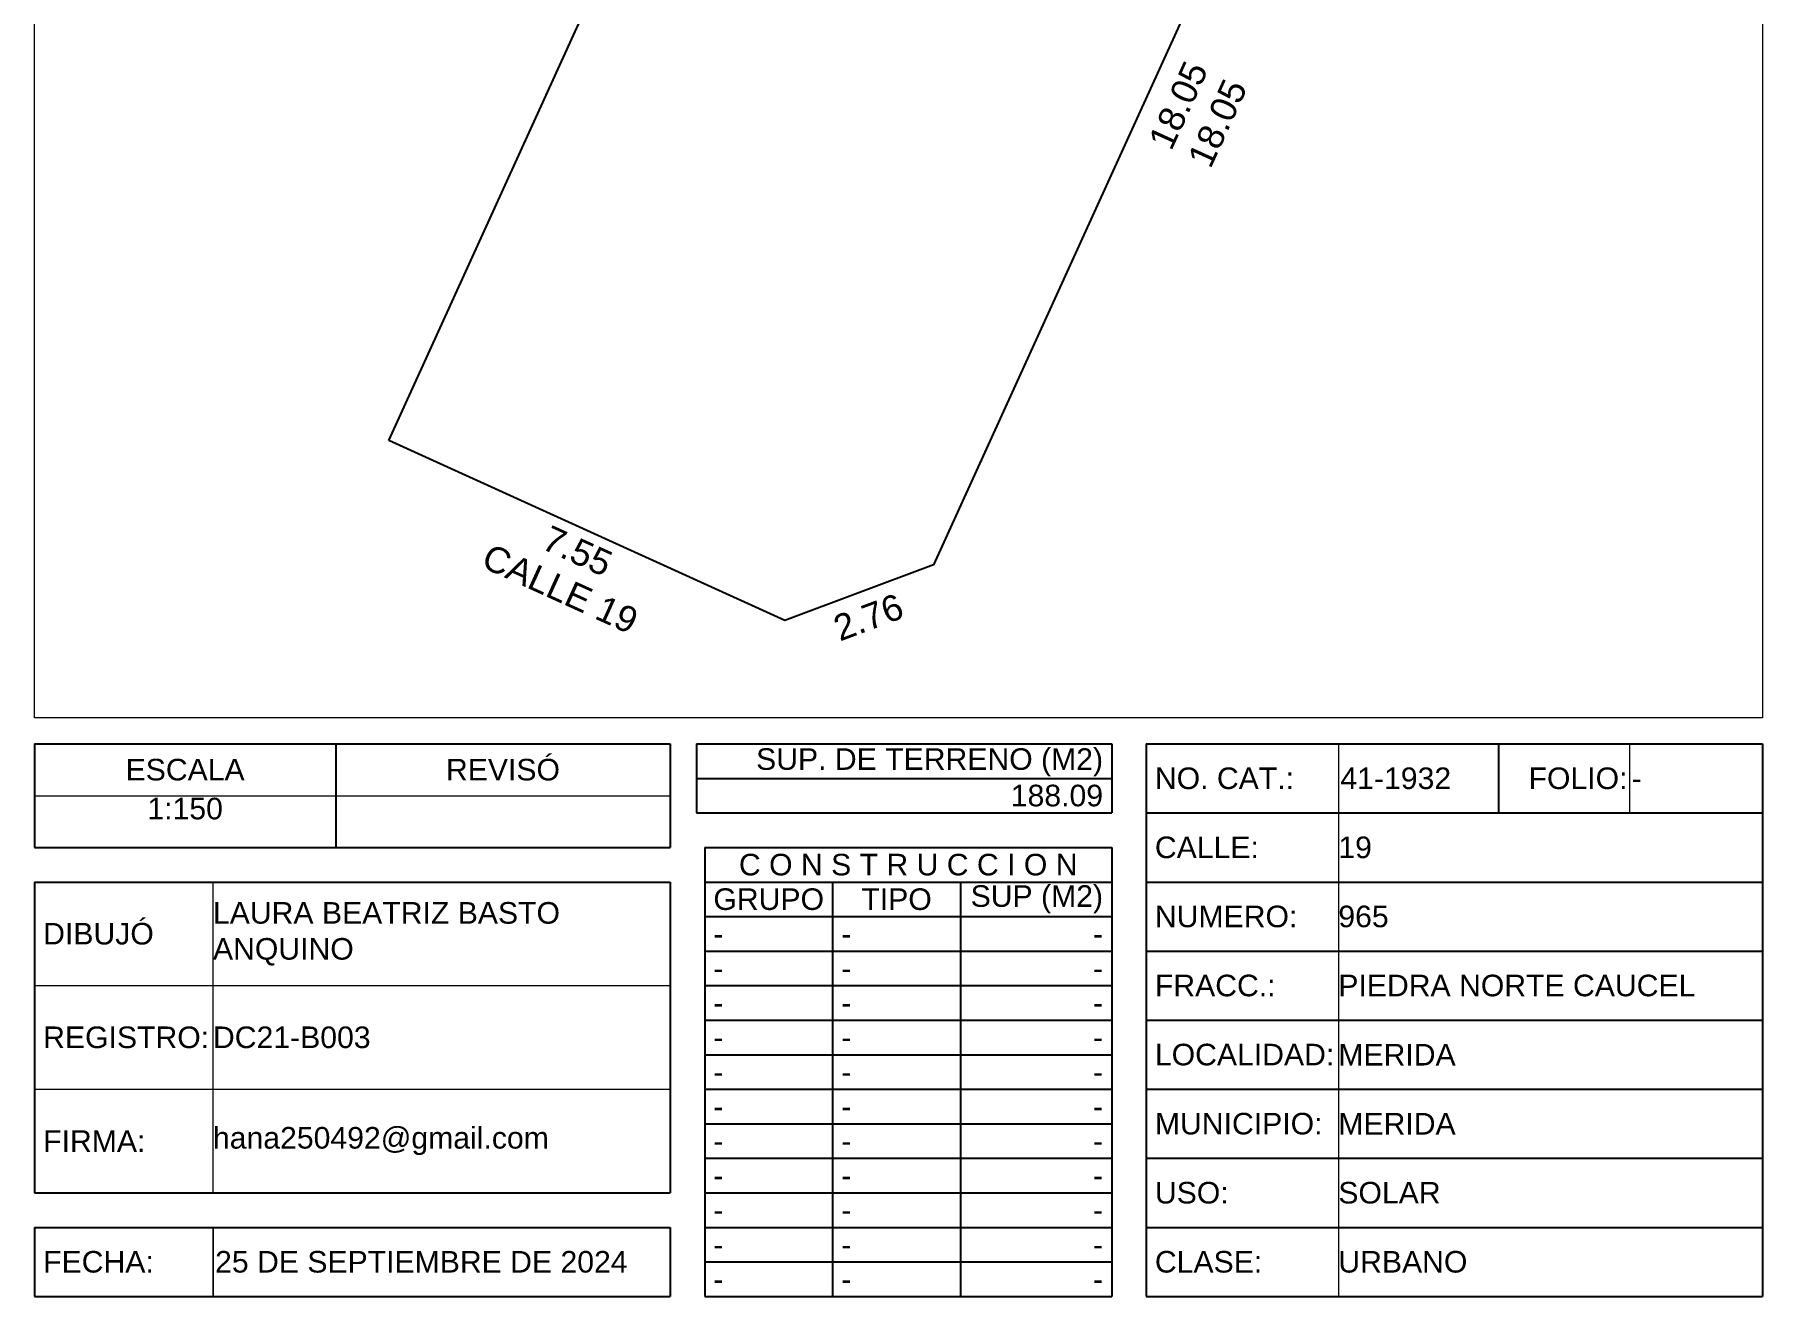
# Model space of a CAD drawing. Header units: inches. Extents: x 163.5 to 193.7, y 30.1 to 74.
# Drawn here: x 163.52 to 193.52, y 30.14 to 52.06 of the extents above; entities that cross this region are included whole.
import ezdxf

# ---------------------------------------------------------------- set-up
doc = ezdxf.new("R2010")
doc.units = ezdxf.units.IN
doc.header["$MEASUREMENT"] = 0
doc.layers.add('_DIV LOTES', color=7, linetype='Continuous')
doc.styles.add('Formato', font='arial.ttf')
doc.styles.get("Standard").update_dxf_attribs({"font": 'arial.ttf'})
doc.styles.add('Terreno', font='arial.ttf')
doc.dimstyles.new('T-100', dxfattribs={"dimscale": 0, "dimtxt": 0.45, "dimasz": 0.18, "dimexe": 0.18, "dimexo": 0.0625, "dimgap": 0.0905, "dimtad": 0, "dimzin": 1, "dimdsep": 46, "dimtxsty": 'Terreno', "dimblk": 'NONE', "dimcen": 0, "dimse1": 1, "dimse2": 1, "dimsd1": 1, "dimsd2": 1, "dimclrt": 256, "dimadec": 0, "dimazin": 0, "dimtfac": 1, "dimtix": 1, "dimtofl": 0, "dimtmove": 2, "dimatfit": 3, "dimldrblk": 'NONE', "dimfxl": 1, "dimtolj": 1, "dimarcsym": 0})

# ---------------------------------------------------------------- blocks, each defined once
blk = doc.blocks.new('*T4')
at = {"color": 0, "linetype": 'ByBlock', "lineweight": -2, "transparency": 16777216}
for p, q in [((0, 0), (11.036, 0)), ((0, 0), (0, -1.8)), ((5.23, 0), (5.23, -1.8)), ((11.036, 0), (11.036, -1.8)), ((0, -1.8), (11.036, -1.8))]:
    blk.add_line(p, q, dxfattribs=at)
at = {"layer": 'Defpoints', "color": 8, "linetype": 'ByBlock', "lineweight": 0, "transparency": 16777216}
blk.add_line((0, -0.9), (11.036, -0.9), dxfattribs=at)
at = {"color": 0, "lineweight": 18, "transparency": 16777216, "char_height": 0.375}
for s, insert, width, attachment_point in [('{\\C256;ESCALA}', (2.615, -0.45), 5.15762, 5), ('REVISÓ', (8.133, -0.45), 5.73486, 5), ('1:150', (2.615, -0.936), 5.15762, 2)]:
    blk.add_mtext(s, dxfattribs=dict(at, insert=insert, width=width, attachment_point=attachment_point))
blk = doc.blocks.new('*T5')
at = {"color": 0, "lineweight": -2, "transparency": 16777216}
for p, q in [((0, 0), (7.21, 0)), ((0, 0), (0, -0.6)), ((7.21, 0), (7.21, -0.6)), ((0, -0.6), (7.21, -0.6))]:
    blk.add_line(p, q, dxfattribs=at)
at = {"color": 0, "lineweight": 18, "transparency": 16777216, "insert": (7.06, -0.3), "char_height": 0.375, "width": 6.90975, "attachment_point": 6}
blk.add_mtext('188.09', dxfattribs=at)
blk = doc.blocks.new('*T6')
at = {"color": 0, "lineweight": -2, "transparency": 16777216}
for p, q in [((0, 0), (7.21, 0)), ((0, 0), (0, -0.6)), ((7.21, 0), (7.21, -0.6)), ((0, -0.6), (7.21, -0.6))]:
    blk.add_line(p, q, dxfattribs=at)
at = {"color": 0, "lineweight": 18, "transparency": 16777216, "insert": (7.06, -0.564), "char_height": 0.375, "width": 6.90975, "attachment_point": 9}
blk.add_mtext('{\\C256;  SUP. DE TERRENO (M2)   }', dxfattribs=at)
blk = doc.blocks.new('*T7')
at = {"color": 0, "lineweight": -2, "transparency": 16777216}
for p, q in [((0, 0), (3.336, 0)), ((0, 0), (0, -9.6)), ((0, -1.2), (3.336, -1.2)), ((0, -2.4), (3.336, -2.4)), ((0, -3.6), (3.336, -3.6)), ((0, -4.8), (3.336, -4.8)), ((0, -6), (3.336, -6)), ((0, -7.2), (3.336, -7.2)), ((0, -8.4), (3.336, -8.4)), ((0, -9.6), (3.336, -9.6))]:
    blk.add_line(p, q, dxfattribs=at)
at = {"layer": 'Defpoints', "color": 8, "linetype": 'ByBlock', "lineweight": 0, "transparency": 16777216}
blk.add_line((3.336, 0), (3.336, -9.6), dxfattribs=at)
at = {"color": 0, "lineweight": 18, "transparency": 16777216, "char_height": 0.375, "width": 3.03551, "attachment_point": 4, "style": 'Formato'}
for s, insert in [('NO. CAT.:', (0.15, -0.6)), ('CALLE:', (0.15, -1.8)), ('NUMERO:', (0.15, -3)), ('FRACC.:', (0.15, -4.2)), ('LOCALIDAD:', (0.15, -5.4)), ('MUNICIPIO:', (0.15, -6.6)), ('CLASE:', (0.15, -9))]:
    blk.add_mtext(s, dxfattribs=dict(at, insert=insert))
at = {"color": 0, "lineweight": 18, "transparency": 16777216, "insert": (0.15, -7.8), "char_height": 0.375, "width": 3.03551, "attachment_point": 4}
blk.add_mtext('USO:', dxfattribs=at)
blk = doc.blocks.new('*T8')
at = {"color": 0, "lineweight": -2, "transparency": 16777216}
for p, q in [((0, 0), (7.363, 0)), ((7.363, 0), (7.363, -8.4)), ((0, -1.2), (7.363, -1.2)), ((0, -2.4), (7.363, -2.4)), ((0, -3.6), (7.363, -3.6)), ((0, -4.8), (7.363, -4.8)), ((0, -6), (7.363, -6)), ((0, -7.2), (7.363, -7.2)), ((0, -8.4), (7.363, -8.4))]:
    blk.add_line(p, q, dxfattribs=at)
at = {"layer": 'Defpoints', "color": 8, "linetype": 'ByBlock', "lineweight": 0, "transparency": 16777216}
blk.add_line((0, 0), (0, -8.4), dxfattribs=at)
at = {"color": 0, "lineweight": 18, "transparency": 16777216, "char_height": 0.375, "width": 7.363, "attachment_point": 4}
for s, insert in [('19', (0, -0.6)), ('965', (0, -1.8)), ('PIEDRA NORTE CAUCEL', (0, -3)), ('MERIDA', (0, -4.2)), ('MERIDA', (0, -5.4)), ('SOLAR', (0, -6.6)), ('URBANO', (0, -7.8))]:
    blk.add_mtext(s, dxfattribs=dict(at, insert=insert))
blk = doc.blocks.new('*T9')
at = {"color": 0, "lineweight": -2, "transparency": 16777216}
for p, q in [((0, 0), (2.782, 0)), ((2.782, 0), (2.782, -1.2)), ((0, -1.2), (2.782, -1.2))]:
    blk.add_line(p, q, dxfattribs=at)
at = {"layer": 'Defpoints', "color": 8, "linetype": 'ByBlock', "lineweight": 0, "transparency": 16777216}
blk.add_line((0, 0), (0, -1.2), dxfattribs=at)
at = {"color": 0, "lineweight": 18, "transparency": 16777216, "insert": (0.036, -0.6), "char_height": 0.375, "width": 2.7103, "attachment_point": 4}
blk.add_mtext('41-1932', dxfattribs=at)
blk = doc.blocks.new('*T10')
at = {"color": 0, "lineweight": -2, "transparency": 16777216}
for p, q in [((0, 0), (2.273, 0)), ((0, 0), (0, -1.2)), ((0, -1.2), (2.273, -1.2))]:
    blk.add_line(p, q, dxfattribs=at)
at = {"layer": 'Defpoints', "color": 8, "linetype": 'ByBlock', "lineweight": 0, "transparency": 16777216}
blk.add_line((2.273, 0), (2.273, -1.2), dxfattribs=at)
at = {"color": 0, "lineweight": 18, "transparency": 16777216, "insert": (2.237, -0.6), "char_height": 0.375, "width": 2.2007, "attachment_point": 6}
blk.add_mtext(' FOLIO:', dxfattribs=at)
blk = doc.blocks.new('*T11')
at = {"color": 0, "lineweight": -2, "transparency": 16777216}
for p, q in [((0, 0), (2.308, 0)), ((2.308, 0), (2.308, -1.2)), ((0, -1.2), (2.308, -1.2))]:
    blk.add_line(p, q, dxfattribs=at)
at = {"layer": 'Defpoints', "color": 8, "linetype": 'ByBlock', "lineweight": 0, "transparency": 16777216}
blk.add_line((0, 0), (0, -1.2), dxfattribs=at)
at = {"color": 0, "lineweight": 18, "transparency": 16777216, "insert": (0.036, -0.6), "char_height": 0.375, "width": 2.236, "attachment_point": 4}
blk.add_mtext('-', dxfattribs=at)
blk = doc.blocks.new('*T12')
at = {"color": 0, "lineweight": -2, "transparency": 16777216}
for p, q in [((0, 0), (3.098, 0)), ((0, 0), (0, -1.2)), ((0, -1.2), (3.098, -1.2))]:
    blk.add_line(p, q, dxfattribs=at)
at = {"layer": 'Defpoints', "color": 8, "linetype": 'ByBlock', "lineweight": 0, "transparency": 16777216}
blk.add_line((3.098, 0), (3.098, -1.2), dxfattribs=at)
at = {"color": 0, "lineweight": 18, "transparency": 16777216, "insert": (0.15, -0.6), "char_height": 0.375, "width": 2.79829, "attachment_point": 4}
blk.add_mtext('{\\C256;FECHA:}', dxfattribs=at)
blk = doc.blocks.new('*T13')
at = {"color": 0, "lineweight": -2, "transparency": 16777216}
for p, q in [((0, 0), (7.938, 0)), ((7.938, 0), (7.938, -1.2)), ((0, -1.2), (7.938, -1.2))]:
    blk.add_line(p, q, dxfattribs=at)
at = {"layer": 'Defpoints', "color": 8, "linetype": 'ByBlock', "lineweight": 0, "transparency": 16777216}
blk.add_line((0, 0), (0, -1.2), dxfattribs=at)
at = {"color": 0, "lineweight": 18, "transparency": 16777216, "insert": (0.036, -0.6), "char_height": 0.375, "width": 7.86619, "attachment_point": 4}
blk.add_mtext('{\\C256;25 DE SEPTIEMBRE DE 2024}', dxfattribs=at)
blk = doc.blocks.new('*T14')
at = {"color": 0, "lineweight": -2, "transparency": 16777216}
for p, q in [((0, 0), (7.065, 0)), ((0, 0), (0, -7.8)), ((7.065, 0), (7.065, -7.8)), ((0, -0.6), (7.065, -0.6)), ((2.22, -0.6), (2.22, -7.8)), ((4.44, -0.6), (4.44, -7.8)), ((0, -1.2), (7.065, -1.2)), ((0, -1.8), (7.065, -1.8)), ((0, -2.4), (7.065, -2.4)), ((0, -3), (7.065, -3)), ((0, -3.6), (7.065, -3.6)), ((0, -4.2), (7.065, -4.2)), ((0, -4.8), (7.065, -4.8)), ((0, -5.4), (7.065, -5.4)), ((0, -6), (7.065, -6)), ((0, -6.6), (7.065, -6.6)), ((0, -7.2), (7.065, -7.2)), ((0, -7.8), (7.065, -7.8))]:
    blk.add_line(p, q, dxfattribs=at)
at = {"color": 0, "lineweight": 18, "transparency": 16777216, "char_height": 0.375}
for s, insert, width, attachment_point in [('{\\C256;C O N S T R U C C I O N}', (3.532, -0.3), 7.065, 5), ('GRUPO', (1.11, -0.9), 2.22, 5), ('TIPO', (3.33, -0.9), 2.22, 5), ('SUP (M2)', (6.915, -0.9), 2.325, 6), ('-', (0.15, -1.5), 1.92, 4), ('-', (2.37, -1.5), 1.92, 4), ('-', (0.15, -2.1), 1.92, 4), ('-', (2.37, -2.1), 1.92, 4), ('-', (0.15, -2.7), 1.92, 4), ('-', (2.37, -2.7), 1.92, 4), ('-', (0.15, -3.3), 1.92, 4), ('-', (2.37, -3.3), 1.92, 4), ('-', (0.15, -3.9), 1.92, 4), ('-', (2.37, -3.9), 1.92, 4), ('-', (0.15, -4.5), 1.92, 4), ('-', (2.37, -4.5), 1.92, 4), ('-', (0.15, -5.1), 1.92, 4), ('-', (2.37, -5.1), 1.92, 4), ('-', (0.15, -5.7), 1.92, 4), ('-', (2.37, -5.7), 1.92, 4), ('-', (0.15, -6.3), 1.92, 4), ('-', (2.37, -6.3), 1.92, 4), ('-', (0.15, -6.9), 1.92, 4), ('-', (2.37, -6.9), 1.92, 4), ('-', (0.15, -7.5), 1.92, 4), ('-', (2.37, -7.5), 1.92, 4), ('-', (6.915, -7.5), 2.325, 6)]:
    blk.add_mtext(s, dxfattribs=dict(at, insert=insert, width=width, attachment_point=attachment_point))
at = {"color": 0, "lineweight": 18, "transparency": 16777216, "char_height": 0.375, "width": 2.325, "attachment_point": 6, "style": 'Formato'}
for insert in [(6.915, -1.5), (6.915, -2.1), (6.915, -2.7), (6.915, -3.3), (6.915, -3.9), (6.915, -4.5), (6.915, -5.1), (6.915, -5.7), (6.915, -6.3), (6.915, -6.9)]:
    blk.add_mtext('-', dxfattribs=dict(at, insert=insert))
blk = doc.blocks.new('*T15')
at = {"color": 0, "lineweight": -2, "transparency": 16777216}
for p, q in [((0, 0), (11.036, 0)), ((0, 0), (0, -5.4)), ((11.036, 0), (11.036, -5.4)), ((0, -5.4), (11.036, -5.4))]:
    blk.add_line(p, q, dxfattribs=at)
at = {"layer": 'Defpoints', "color": 8, "linetype": 'ByBlock', "lineweight": 0, "transparency": 16777216}
for p, q in [((3.098, 0), (3.098, -5.4)), ((0, -1.8), (11.036, -1.8)), ((0, -3.6), (11.036, -3.6))]:
    blk.add_line(p, q, dxfattribs=at)
at = {"color": 0, "lineweight": 18, "transparency": 16777216, "char_height": 0.375, "width": 7.93819, "attachment_point": 4, "style": 'Formato'}
for s, insert in [('LAURA BEATRIZ BASTO ANQUINO', (3.098, -0.9)), ('DC21-B003', (3.098, -2.7)), ('hana250492@gmail.com', (3.098, -4.5))]:
    blk.add_mtext(s, dxfattribs=dict(at, insert=insert))
at = {"color": 0, "lineweight": 18, "transparency": 16777216, "char_height": 0.375, "width": 2.79829, "attachment_point": 4}
for s, insert in [('DIBUJÓ', (0.15, -0.9)), ('REGISTRO:', (0.15, -2.7)), ('FIRMA:', (0.15, -4.5))]:
    blk.add_mtext(s, dxfattribs=dict(at, insert=insert))
blk = doc.blocks.new('*D28')
at = {"layer": 'Defpoints', "color": 0, "transparency": 16777216}
for p in [(177.488, 63.428), (177.957, 63.215), (169.672, 45.012)]:
    blk.add_point(p, dxfattribs=at)
at = {"transparency": 16777216, "insert": (173.346, 54.327), "char_height": 0.45, "attachment_point": 5, "rotation": 65.528, "style": 'Terreno'}
blk.add_mtext('\\A1;20.00', dxfattribs=at)
blk = doc.blocks.new('_None')
blk = doc.blocks.new('*D29')
at = {"layer": 'Defpoints', "color": 0, "transparency": 16777216}
for p in [(169.672, 45.012), (169.509, 44.653), (176.544, 41.884)]:
    blk.add_point(p, dxfattribs=at)
at = {"transparency": 16777216, "insert": (172.945, 43.089), "char_height": 0.45, "attachment_point": 5, "rotation": 335.528, "style": 'Terreno'}
blk.add_mtext('\\A1;7.55', dxfattribs=at)
blk = doc.blocks.new('*D30')
at = {"layer": 'Defpoints', "color": 0, "transparency": 16777216}
for p in [(179.127, 42.851), (176.544, 41.884), (176.705, 41.454)]:
    blk.add_point(p, dxfattribs=at)
at = {"transparency": 16777216, "insert": (177.996, 41.938), "char_height": 0.45, "attachment_point": 5, "rotation": 20.528, "style": 'Terreno'}
blk.add_mtext('\\A1;2.76', dxfattribs=at)
blk = doc.blocks.new('*D31')
at = {"layer": 'Defpoints', "color": 0, "transparency": 16777216}
for p in [(186.604, 59.28), (179.127, 42.851), (179.638, 42.618)]:
    blk.add_point(p, dxfattribs=at)
at = {"transparency": 16777216, "insert": (183.377, 50.833), "char_height": 0.45, "attachment_point": 5, "rotation": 65.528, "style": 'Terreno'}
blk.add_mtext('\\A1;18.05', dxfattribs=at)
blk = doc.blocks.new('*D33')
at = {"layer": 'Defpoints', "color": 0, "transparency": 16777216}
for p in [(186.604, 59.28), (179.127, 42.851), (180.319, 42.308)]:
    blk.add_point(p, dxfattribs=at)
at = {"transparency": 16777216, "insert": (184.058, 50.523), "char_height": 0.45, "attachment_point": 5, "rotation": 65.528, "style": 'Terreno'}
blk.add_mtext('\\A1;18.05', dxfattribs=at)
blk = doc.blocks.new('*D34')
at = {"layer": 'Defpoints', "color": 0, "transparency": 16777216}
for p in [(169.672, 45.012), (169.21, 43.995), (176.544, 41.884)]:
    blk.add_point(p, dxfattribs=at)
at = {"transparency": 16777216, "insert": (172.645, 42.432), "char_height": 0.45, "attachment_point": 5, "rotation": 335.528, "style": 'Terreno'}
blk.add_mtext('\\A1;CALLE 19', dxfattribs=at)

msp = doc.modelspace()

# ---------------------------------------------------------------- linework, layer by layer
at = {"lineweight": 18}
msp.add_lwpolyline([(163.518, 69.739), (193.518, 69.739), (193.518, 40.189), (163.518, 40.189)], close=True, dxfattribs=at)
at = {"layer": '_DIV LOTES'}
msp.add_lwpolyline([(169.672, 45.012), (177.957, 63.215), (186.604, 59.28), (179.127, 42.851), (176.544, 41.884), (169.672, 45.012)], dxfattribs=at)

# ---------------------------------------------------------------- block references
for name, p in [('*T4', (163.518, 39.739)), ('*T6', (175.01, 39.739)), ('*T7', (182.82, 39.739)), ('*T9', (186.155, 39.739)), ('*T10', (188.938, 39.739)), ('*T11', (191.21, 39.739)), ('*T5', (175.01, 39.139)), ('*T8', (186.155, 38.539)), ('*T14', (175.155, 37.939)), ('*T15', (163.518, 37.339)), ('*T12', (163.518, 31.339)), ('*T13', (166.617, 31.339))]:
    msp.add_blockref(name, p)

# ---------------------------------------------------------------- dimensions: what is measured, and where the dimension line sits
for p1, p2, distance, picture, middle in [((169.672, 45.012), (177.957, 63.215), 0.515, '*D28', (173.346, 54.327)), ((186.604, 59.28), (179.127, 42.851), 0.562, '*D31', (183.377, 50.833)), ((186.604, 59.28), (179.127, 42.851), 1.311, '*D33', (184.058, 50.523)), ((176.544, 41.884), (169.672, 45.012), 0.394, '*D29', (172.945, 43.089)), ((179.127, 42.851), (176.544, 41.884), 0.459, '*D30', (177.996, 41.938))]:
    dim = msp.add_aligned_dim(p1=p1, p2=p2, distance=distance, dimstyle='T-100', override={"dimscale": 1})
    dim.commit()
    dim.dimension.update_dxf_attribs({"geometry": picture, "text_midpoint": middle})
dim = msp.add_aligned_dim(p1=(176.544, 41.884), p2=(169.672, 45.012), distance=1.117, text='CALLE 19', dimstyle='T-100', override={"dimscale": 1})
dim.commit()
dim.dimension.update_dxf_attribs({"geometry": '*D34', "text_midpoint": (172.645, 42.432)})

doc.saveas('drawing.dxf')
